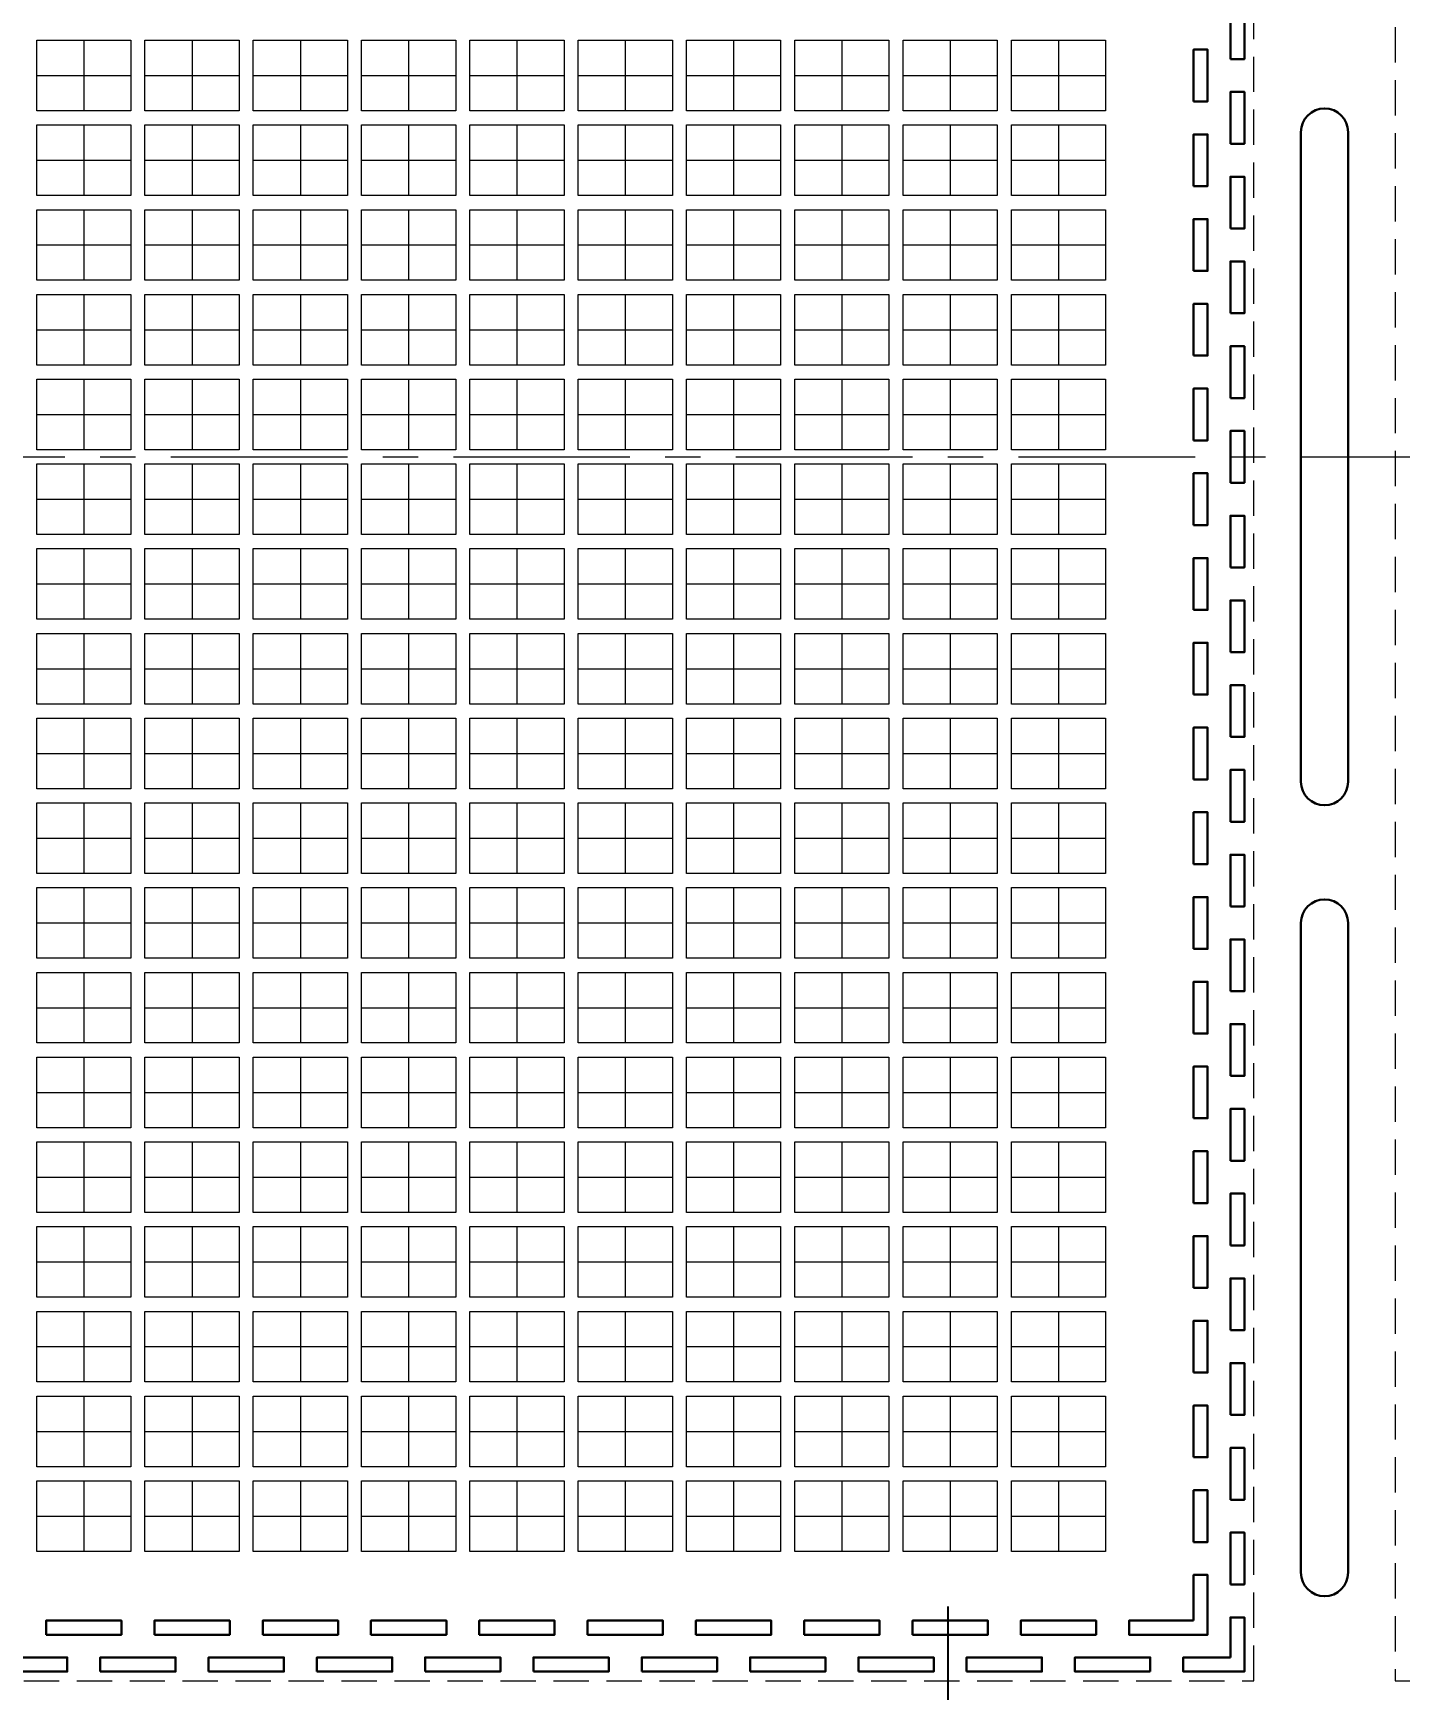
# Model space of a CAD drawing. Extents: x -14 to 234, y 117 to 227.
# Drawn here: x 81.29 to 110.32, y 157.37 to 192.56 of the extents above; entities that cross this region are included whole.
import ezdxf

# ---------------------------------------------------------------- set-up
doc = ezdxf.new("R2010")
doc.units = 0
doc.header["$LTSCALE"] = 3
doc.header["$MEASUREMENT"] = 0
for name, pattern in [('CENTER', [2, 1.25, -0.25, 0.25, -0.25]), ('HIDDEN', [0.375, 0.25, -0.125]), ('PHANTOM', [2.5, 1.25, -0.25, 0.25, -0.25, 0.25, -0.25])]:
    doc.linetypes.add(name, pattern=pattern)
for name, color, linetype, lineweight in [('CLIN', 1, 'CENTER', 15), ('DIM', 4, 'Continuous', 13), ('HIDN', 6, 'HIDDEN', 15), ('OBJ', 3, 'Continuous', 30), ('OBJ1', 7, 'Continuous', 30), ('PHANTOM', 5, 'PHANTOM', 15)]:
    doc.layers.add(name, color=color, linetype=linetype, lineweight=lineweight)
doc.dimstyles.new('3DEC X 1', dxfattribs={"dimtxt": 1.778, "dimasz": 2.54, "dimexe": 0.762, "dimexo": 0.762, "dimgap": 0.762, "dimtad": 0, "dimdec": 3, "dimzin": 0, "dimdsep": 46, "dimtxsty": 'Standard', "dimcen": 0.09, "dimadec": 0, "dimazin": 0, "dimtfac": 1, "dimtdec": 3, "dimtofl": 0, "dimtmove": 0, "dimatfit": 3, "dimfxl": 1, "dimtolj": 1, "dimtzin": 0, "dimarcsym": 0})

# ---------------------------------------------------------------- blocks, each defined once
blk = doc.blocks.new('*D25')
at = {"layer": 'Defpoints', "color": 0, "transparency": 16777216}
for p in [(3.219, -129.175), (3.219, -129.175), (3.219, -130.675), (3.219, -130.675), (5.729, -130.675), (5.729, -130.675)]:
    blk.add_point(p, dxfattribs=at)
at = {"layer": 'DIM', "color": 0, "lineweight": -2, "transparency": 16777216}
for p, q in [((5.729, -126.635), (5.729, -124.095)), ((5.729, -126.635), (5.729, -124.095)), ((3.981, -129.175), (6.491, -129.175)), ((3.981, -129.175), (6.491, -129.175)), ((3.981, -130.675), (6.491, -130.675)), ((3.981, -130.675), (6.491, -130.675)), ((5.729, -133.215), (5.729, -135.755)), ((5.729, -133.215), (5.729, -135.755))]:
    blk.add_line(p, q, dxfattribs=at)
at = {"layer": 'DIM', "color": 0, "transparency": 16777216}
for points in [[(5.306, -126.635), (6.152, -126.635), (5.729, -129.175)], [(5.306, -126.635), (6.152, -126.635), (5.729, -129.175)], [(5.306, -133.215), (6.152, -133.215), (5.729, -130.675)], [(5.306, -133.215), (6.152, -133.215), (5.729, -130.675)]]:
    blk.add_solid(points, dxfattribs=at)
at = {"layer": 'DIM', "color": 0, "transparency": 16777216, "insert": (5.729, -139.48), "char_height": 1.778, "attachment_point": 5, "rotation": 90}
blk.add_mtext('\\A1;1.500', dxfattribs=at)
blk.add_mtext('\\A1;1.500', dxfattribs=at)

msp = doc.modelspace()

# ---------------------------------------------------------------- linework, layer by layer
at = {"layer": 'CLIN'}
for p, q in [((82.36913, 192.40713), (82.36913, 190.90713)), ((84.66913, 192.40713), (84.66913, 190.90713)), ((86.96913, 192.40713), (86.96913, 190.90713)), ((89.26913, 192.40713), (89.26913, 190.90713)), ((91.56913, 192.40713), (91.56913, 190.90713)), ((93.86913, 192.40713), (93.86913, 190.90713)), ((96.16913, 192.40713), (96.16913, 190.90713)), ((98.46913, 192.40713), (98.46913, 190.90713)), ((100.76913, 192.40713), (100.76913, 190.90713)), ((100.76913, 192.40713), (100.76913, 190.90713)), ((103.06913, 192.40713), (103.06913, 190.90713)), ((82.36913, 190.60713), (82.36913, 189.10713)), ((84.66913, 190.60713), (84.66913, 189.10713)), ((86.96913, 190.60713), (86.96913, 189.10713)), ((89.26913, 190.60713), (89.26913, 189.10713)), ((91.56913, 190.60713), (91.56913, 189.10713)), ((93.86913, 190.60713), (93.86913, 189.10713)), ((96.16913, 190.60713), (96.16913, 189.10713)), ((98.46913, 190.60713), (98.46913, 189.10713)), ((100.76913, 190.60713), (100.76913, 189.10713)), ((100.76913, 190.60713), (100.76913, 189.10713)), ((103.06913, 190.60713), (103.06913, 189.10713)), ((82.36913, 188.80713), (82.36913, 187.30713)), ((84.66913, 188.80713), (84.66913, 187.30713)), ((86.96913, 188.80713), (86.96913, 187.30713)), ((89.26913, 188.80713), (89.26913, 187.30713)), ((91.56913, 188.80713), (91.56913, 187.30713)), ((93.86913, 188.80713), (93.86913, 187.30713)), ((96.16913, 188.80713), (96.16913, 187.30713)), ((98.46913, 188.80713), (98.46913, 187.30713)), ((100.76913, 188.80713), (100.76913, 187.30713)), ((100.76913, 188.80713), (100.76913, 187.30713)), ((103.06913, 188.80713), (103.06913, 187.30713)), ((82.36913, 187.00713), (82.36913, 185.50713)), ((84.66913, 187.00713), (84.66913, 185.50713)), ((86.96913, 187.00713), (86.96913, 185.50713)), ((89.26913, 187.00713), (89.26913, 185.50713)), ((91.56913, 187.00713), (91.56913, 185.50713)), ((93.86913, 187.00713), (93.86913, 185.50713)), ((96.16913, 187.00713), (96.16913, 185.50713)), ((98.46913, 187.00713), (98.46913, 185.50713)), ((100.76913, 187.00713), (100.76913, 185.50713)), ((100.76913, 187.00713), (100.76913, 185.50713)), ((103.06913, 187.00713), (103.06913, 185.50713)), ((82.36913, 185.20713), (82.36913, 183.70713)), ((84.66913, 185.20713), (84.66913, 183.70713)), ((86.96913, 185.20713), (86.96913, 183.70713)), ((89.26913, 185.20713), (89.26913, 183.70713)), ((91.56913, 185.20713), (91.56913, 183.70713)), ((93.86913, 185.20713), (93.86913, 183.70713)), ((96.16913, 185.20713), (96.16913, 183.70713)), ((98.46913, 185.20713), (98.46913, 183.70713)), ((100.76913, 185.20713), (100.76913, 183.70713)), ((100.76913, 185.20713), (100.76913, 183.70713)), ((103.06913, 185.20713), (103.06913, 183.70713)), ((54.21913, 183.55713), (110.21913, 183.55713)), ((82.36913, 183.40713), (82.36913, 181.90713)), ((84.66913, 183.40713), (84.66913, 181.90713)), ((86.96913, 183.40713), (86.96913, 181.90713)), ((89.26913, 183.40713), (89.26913, 181.90713)), ((91.56913, 183.40713), (91.56913, 181.90713)), ((93.86913, 183.40713), (93.86913, 181.90713)), ((96.16913, 183.40713), (96.16913, 181.90713)), ((98.46913, 183.40713), (98.46913, 181.90713)), ((100.76913, 183.40713), (100.76913, 181.90713)), ((100.76913, 183.40713), (100.76913, 181.90713)), ((103.06913, 183.40713), (103.06913, 181.90713)), ((109.21913, 183.55713), (165.21913, 183.55713)), ((82.36913, 181.60713), (82.36913, 180.10713)), ((84.66913, 181.60713), (84.66913, 180.10713)), ((86.96913, 181.60713), (86.96913, 180.10713)), ((89.26913, 181.60713), (89.26913, 180.10713)), ((91.56913, 181.60713), (91.56913, 180.10713)), ((93.86913, 181.60713), (93.86913, 180.10713)), ((96.16913, 181.60713), (96.16913, 180.10713)), ((98.46913, 181.60713), (98.46913, 180.10713)), ((100.76913, 181.60713), (100.76913, 180.10713)), ((100.76913, 181.60713), (100.76913, 180.10713)), ((103.06913, 181.60713), (103.06913, 180.10713)), ((82.36913, 179.80713), (82.36913, 178.30713)), ((84.66913, 179.80713), (84.66913, 178.30713)), ((86.96913, 179.80713), (86.96913, 178.30713)), ((89.26913, 179.80713), (89.26913, 178.30713)), ((91.56913, 179.80713), (91.56913, 178.30713)), ((93.86913, 179.80713), (93.86913, 178.30713)), ((96.16913, 179.80713), (96.16913, 178.30713)), ((98.46913, 179.80713), (98.46913, 178.30713)), ((100.76913, 179.80713), (100.76913, 178.30713)), ((100.76913, 179.80713), (100.76913, 178.30713)), ((103.06913, 179.80713), (103.06913, 178.30713)), ((82.36913, 178.00713), (82.36913, 176.50713)), ((84.66913, 178.00713), (84.66913, 176.50713)), ((86.96913, 178.00713), (86.96913, 176.50713)), ((89.26913, 178.00713), (89.26913, 176.50713)), ((91.56913, 178.00713), (91.56913, 176.50713)), ((93.86913, 178.00713), (93.86913, 176.50713)), ((96.16913, 178.00713), (96.16913, 176.50713)), ((98.46913, 178.00713), (98.46913, 176.50713)), ((100.76913, 178.00713), (100.76913, 176.50713)), ((100.76913, 178.00713), (100.76913, 176.50713)), ((103.06913, 178.00713), (103.06913, 176.50713)), ((82.36913, 176.20713), (82.36913, 174.70713)), ((84.66913, 176.20713), (84.66913, 174.70713)), ((86.96913, 176.20713), (86.96913, 174.70713)), ((89.26913, 176.20713), (89.26913, 174.70713)), ((91.56913, 176.20713), (91.56913, 174.70713)), ((93.86913, 176.20713), (93.86913, 174.70713)), ((96.16913, 176.20713), (96.16913, 174.70713)), ((98.46913, 176.20713), (98.46913, 174.70713)), ((100.76913, 176.20713), (100.76913, 174.70713)), ((100.76913, 176.20713), (100.76913, 174.70713)), ((103.06913, 176.20713), (103.06913, 174.70713)), ((82.36913, 174.40713), (82.36913, 172.90713)), ((84.66913, 174.40713), (84.66913, 172.90713)), ((86.96913, 174.40713), (86.96913, 172.90713)), ((89.26913, 174.40713), (89.26913, 172.90713)), ((91.56913, 174.40713), (91.56913, 172.90713)), ((93.86913, 174.40713), (93.86913, 172.90713)), ((96.16913, 174.40713), (96.16913, 172.90713)), ((98.46913, 174.40713), (98.46913, 172.90713)), ((100.76913, 174.40713), (100.76913, 172.90713)), ((100.76913, 174.40713), (100.76913, 172.90713)), ((103.06913, 174.40713), (103.06913, 172.90713)), ((82.36913, 172.60713), (82.36913, 171.10713)), ((84.66913, 172.60713), (84.66913, 171.10713)), ((86.96913, 172.60713), (86.96913, 171.10713)), ((89.26913, 172.60713), (89.26913, 171.10713)), ((91.56913, 172.60713), (91.56913, 171.10713)), ((93.86913, 172.60713), (93.86913, 171.10713)), ((96.16913, 172.60713), (96.16913, 171.10713)), ((98.46913, 172.60713), (98.46913, 171.10713)), ((100.76913, 172.60713), (100.76913, 171.10713)), ((100.76913, 172.60713), (100.76913, 171.10713)), ((103.06913, 172.60713), (103.06913, 171.10713)), ((82.36913, 170.80713), (82.36913, 169.30713)), ((84.66913, 170.80713), (84.66913, 169.30713)), ((86.96913, 170.80713), (86.96913, 169.30713)), ((89.26913, 170.80713), (89.26913, 169.30713)), ((91.56913, 170.80713), (91.56913, 169.30713)), ((93.86913, 170.80713), (93.86913, 169.30713)), ((96.16913, 170.80713), (96.16913, 169.30713)), ((98.46913, 170.80713), (98.46913, 169.30713)), ((100.76913, 170.80713), (100.76913, 169.30713)), ((100.76913, 170.80713), (100.76913, 169.30713)), ((103.06913, 170.80713), (103.06913, 169.30713)), ((82.36913, 169.00713), (82.36913, 167.50713)), ((84.66913, 169.00713), (84.66913, 167.50713)), ((86.96913, 169.00713), (86.96913, 167.50713)), ((89.26913, 169.00713), (89.26913, 167.50713)), ((91.56913, 169.00713), (91.56913, 167.50713)), ((93.86913, 169.00713), (93.86913, 167.50713)), ((96.16913, 169.00713), (96.16913, 167.50713)), ((98.46913, 169.00713), (98.46913, 167.50713)), ((100.76913, 169.00713), (100.76913, 167.50713)), ((100.76913, 169.00713), (100.76913, 167.50713)), ((103.06913, 169.00713), (103.06913, 167.50713)), ((82.36913, 167.20713), (82.36913, 165.70713)), ((84.66913, 167.20713), (84.66913, 165.70713)), ((86.96913, 167.20713), (86.96913, 165.70713)), ((89.26913, 167.20713), (89.26913, 165.70713)), ((91.56913, 167.20713), (91.56913, 165.70713)), ((93.86913, 167.20713), (93.86913, 165.70713)), ((96.16913, 167.20713), (96.16913, 165.70713)), ((98.46913, 167.20713), (98.46913, 165.70713)), ((100.76913, 167.20713), (100.76913, 165.70713)), ((100.76913, 167.20713), (100.76913, 165.70713)), ((103.06913, 167.20713), (103.06913, 165.70713)), ((82.36913, 165.40713), (82.36913, 163.90713)), ((84.66913, 165.40713), (84.66913, 163.90713)), ((86.96913, 165.40713), (86.96913, 163.90713)), ((89.26913, 165.40713), (89.26913, 163.90713)), ((91.56913, 165.40713), (91.56913, 163.90713)), ((93.86913, 165.40713), (93.86913, 163.90713)), ((96.16913, 165.40713), (96.16913, 163.90713)), ((98.46913, 165.40713), (98.46913, 163.90713)), ((100.76913, 165.40713), (100.76913, 163.90713)), ((100.76913, 165.40713), (100.76913, 163.90713)), ((103.06913, 165.40713), (103.06913, 163.90713)), ((82.36913, 163.60713), (82.36913, 162.10713)), ((84.66913, 163.60713), (84.66913, 162.10713)), ((86.96913, 163.60713), (86.96913, 162.10713)), ((89.26913, 163.60713), (89.26913, 162.10713)), ((91.56913, 163.60713), (91.56913, 162.10713)), ((93.86913, 163.60713), (93.86913, 162.10713)), ((96.16913, 163.60713), (96.16913, 162.10713)), ((98.46913, 163.60713), (98.46913, 162.10713)), ((100.76913, 163.60713), (100.76913, 162.10713)), ((100.76913, 163.60713), (100.76913, 162.10713)), ((103.06913, 163.60713), (103.06913, 162.10713)), ((82.36913, 161.80713), (82.36913, 160.30713)), ((84.66913, 161.80713), (84.66913, 160.30713)), ((86.96913, 161.80713), (86.96913, 160.30713)), ((89.26913, 161.80713), (89.26913, 160.30713)), ((91.56913, 161.80713), (91.56913, 160.30713)), ((93.86913, 161.80713), (93.86913, 160.30713)), ((96.16913, 161.80713), (96.16913, 160.30713)), ((98.46913, 161.80713), (98.46913, 160.30713)), ((100.76913, 161.80713), (100.76913, 160.30713)), ((100.76913, 161.80713), (100.76913, 160.30713)), ((103.06913, 161.80713), (103.06913, 160.30713))]:
    msp.add_line(p, q, dxfattribs=at)
for points in [[(81.36913, 191.65713), (83.36913, 191.65713)], [(83.66913, 191.65713), (85.66913, 191.65713)], [(85.96913, 191.65713), (87.96913, 191.65713)], [(88.26913, 191.65713), (90.26913, 191.65713)], [(90.56913, 191.65713), (92.56913, 191.65713)], [(92.86913, 191.65713), (94.86913, 191.65713)], [(95.16913, 191.65713), (97.16913, 191.65713)], [(97.46913, 191.65713), (99.46913, 191.65713)], [(99.76913, 191.65713), (101.76913, 191.65713)], [(99.76913, 191.65713), (101.76913, 191.65713)], [(102.06913, 191.65713), (104.06913, 191.65713)], [(81.36913, 189.85713), (83.36913, 189.85713)], [(83.66913, 189.85713), (85.66913, 189.85713)], [(85.96913, 189.85713), (87.96913, 189.85713)], [(88.26913, 189.85713), (90.26913, 189.85713)], [(90.56913, 189.85713), (92.56913, 189.85713)], [(92.86913, 189.85713), (94.86913, 189.85713)], [(95.16913, 189.85713), (97.16913, 189.85713)], [(97.46913, 189.85713), (99.46913, 189.85713)], [(99.76913, 189.85713), (101.76913, 189.85713)], [(99.76913, 189.85713), (101.76913, 189.85713)], [(102.06913, 189.85713), (104.06913, 189.85713)], [(81.36913, 188.05713), (83.36913, 188.05713)], [(83.66913, 188.05713), (85.66913, 188.05713)], [(85.96913, 188.05713), (87.96913, 188.05713)], [(88.26913, 188.05713), (90.26913, 188.05713)], [(90.56913, 188.05713), (92.56913, 188.05713)], [(92.86913, 188.05713), (94.86913, 188.05713)], [(95.16913, 188.05713), (97.16913, 188.05713)], [(97.46913, 188.05713), (99.46913, 188.05713)], [(99.76913, 188.05713), (101.76913, 188.05713)], [(99.76913, 188.05713), (101.76913, 188.05713)], [(102.06913, 188.05713), (104.06913, 188.05713)], [(81.36913, 186.25713), (83.36913, 186.25713)], [(83.66913, 186.25713), (85.66913, 186.25713)], [(85.96913, 186.25713), (87.96913, 186.25713)], [(88.26913, 186.25713), (90.26913, 186.25713)], [(90.56913, 186.25713), (92.56913, 186.25713)], [(92.86913, 186.25713), (94.86913, 186.25713)], [(95.16913, 186.25713), (97.16913, 186.25713)], [(97.46913, 186.25713), (99.46913, 186.25713)], [(99.76913, 186.25713), (101.76913, 186.25713)], [(99.76913, 186.25713), (101.76913, 186.25713)], [(102.06913, 186.25713), (104.06913, 186.25713)], [(81.36913, 184.45713), (83.36913, 184.45713)], [(83.66913, 184.45713), (85.66913, 184.45713)], [(85.96913, 184.45713), (87.96913, 184.45713)], [(88.26913, 184.45713), (90.26913, 184.45713)], [(90.56913, 184.45713), (92.56913, 184.45713)], [(92.86913, 184.45713), (94.86913, 184.45713)], [(95.16913, 184.45713), (97.16913, 184.45713)], [(97.46913, 184.45713), (99.46913, 184.45713)], [(99.76913, 184.45713), (101.76913, 184.45713)], [(99.76913, 184.45713), (101.76913, 184.45713)], [(102.06913, 184.45713), (104.06913, 184.45713)], [(81.36913, 182.65713), (83.36913, 182.65713)], [(83.66913, 182.65713), (85.66913, 182.65713)], [(85.96913, 182.65713), (87.96913, 182.65713)], [(88.26913, 182.65713), (90.26913, 182.65713)], [(90.56913, 182.65713), (92.56913, 182.65713)], [(92.86913, 182.65713), (94.86913, 182.65713)], [(95.16913, 182.65713), (97.16913, 182.65713)], [(97.46913, 182.65713), (99.46913, 182.65713)], [(99.76913, 182.65713), (101.76913, 182.65713)], [(99.76913, 182.65713), (101.76913, 182.65713)], [(102.06913, 182.65713), (104.06913, 182.65713)], [(81.36913, 180.85713), (83.36913, 180.85713)], [(83.66913, 180.85713), (85.66913, 180.85713)], [(85.96913, 180.85713), (87.96913, 180.85713)], [(88.26913, 180.85713), (90.26913, 180.85713)], [(90.56913, 180.85713), (92.56913, 180.85713)], [(92.86913, 180.85713), (94.86913, 180.85713)], [(95.16913, 180.85713), (97.16913, 180.85713)], [(97.46913, 180.85713), (99.46913, 180.85713)], [(99.76913, 180.85713), (101.76913, 180.85713)], [(99.76913, 180.85713), (101.76913, 180.85713)], [(102.06913, 180.85713), (104.06913, 180.85713)], [(81.36913, 179.05713), (83.36913, 179.05713)], [(83.66913, 179.05713), (85.66913, 179.05713)], [(85.96913, 179.05713), (87.96913, 179.05713)], [(88.26913, 179.05713), (90.26913, 179.05713)], [(90.56913, 179.05713), (92.56913, 179.05713)], [(92.86913, 179.05713), (94.86913, 179.05713)], [(95.16913, 179.05713), (97.16913, 179.05713)], [(97.46913, 179.05713), (99.46913, 179.05713)], [(99.76913, 179.05713), (101.76913, 179.05713)], [(99.76913, 179.05713), (101.76913, 179.05713)], [(102.06913, 179.05713), (104.06913, 179.05713)], [(81.36913, 177.25713), (83.36913, 177.25713)], [(83.66913, 177.25713), (85.66913, 177.25713)], [(85.96913, 177.25713), (87.96913, 177.25713)], [(88.26913, 177.25713), (90.26913, 177.25713)], [(90.56913, 177.25713), (92.56913, 177.25713)], [(92.86913, 177.25713), (94.86913, 177.25713)], [(95.16913, 177.25713), (97.16913, 177.25713)], [(97.46913, 177.25713), (99.46913, 177.25713)], [(99.76913, 177.25713), (101.76913, 177.25713)], [(99.76913, 177.25713), (101.76913, 177.25713)], [(102.06913, 177.25713), (104.06913, 177.25713)], [(81.36913, 175.45713), (83.36913, 175.45713)], [(83.66913, 175.45713), (85.66913, 175.45713)], [(85.96913, 175.45713), (87.96913, 175.45713)], [(88.26913, 175.45713), (90.26913, 175.45713)], [(90.56913, 175.45713), (92.56913, 175.45713)], [(92.86913, 175.45713), (94.86913, 175.45713)], [(95.16913, 175.45713), (97.16913, 175.45713)], [(97.46913, 175.45713), (99.46913, 175.45713)], [(99.76913, 175.45713), (101.76913, 175.45713)], [(99.76913, 175.45713), (101.76913, 175.45713)], [(102.06913, 175.45713), (104.06913, 175.45713)], [(81.36913, 173.65713), (83.36913, 173.65713)], [(83.66913, 173.65713), (85.66913, 173.65713)], [(85.96913, 173.65713), (87.96913, 173.65713)], [(88.26913, 173.65713), (90.26913, 173.65713)], [(90.56913, 173.65713), (92.56913, 173.65713)], [(92.86913, 173.65713), (94.86913, 173.65713)], [(95.16913, 173.65713), (97.16913, 173.65713)], [(97.46913, 173.65713), (99.46913, 173.65713)], [(99.76913, 173.65713), (101.76913, 173.65713)], [(99.76913, 173.65713), (101.76913, 173.65713)], [(102.06913, 173.65713), (104.06913, 173.65713)], [(81.36913, 171.85713), (83.36913, 171.85713)], [(83.66913, 171.85713), (85.66913, 171.85713)], [(85.96913, 171.85713), (87.96913, 171.85713)], [(88.26913, 171.85713), (90.26913, 171.85713)], [(90.56913, 171.85713), (92.56913, 171.85713)], [(92.86913, 171.85713), (94.86913, 171.85713)], [(95.16913, 171.85713), (97.16913, 171.85713)], [(97.46913, 171.85713), (99.46913, 171.85713)], [(99.76913, 171.85713), (101.76913, 171.85713)], [(99.76913, 171.85713), (101.76913, 171.85713)], [(102.06913, 171.85713), (104.06913, 171.85713)], [(81.36913, 170.05713), (83.36913, 170.05713)], [(83.66913, 170.05713), (85.66913, 170.05713)], [(85.96913, 170.05713), (87.96913, 170.05713)], [(88.26913, 170.05713), (90.26913, 170.05713)], [(90.56913, 170.05713), (92.56913, 170.05713)], [(92.86913, 170.05713), (94.86913, 170.05713)], [(95.16913, 170.05713), (97.16913, 170.05713)], [(97.46913, 170.05713), (99.46913, 170.05713)], [(99.76913, 170.05713), (101.76913, 170.05713)], [(99.76913, 170.05713), (101.76913, 170.05713)], [(102.06913, 170.05713), (104.06913, 170.05713)], [(81.36913, 168.25713), (83.36913, 168.25713)], [(83.66913, 168.25713), (85.66913, 168.25713)], [(85.96913, 168.25713), (87.96913, 168.25713)], [(88.26913, 168.25713), (90.26913, 168.25713)], [(90.56913, 168.25713), (92.56913, 168.25713)], [(92.86913, 168.25713), (94.86913, 168.25713)], [(95.16913, 168.25713), (97.16913, 168.25713)], [(97.46913, 168.25713), (99.46913, 168.25713)], [(99.76913, 168.25713), (101.76913, 168.25713)], [(99.76913, 168.25713), (101.76913, 168.25713)], [(102.06913, 168.25713), (104.06913, 168.25713)], [(81.36913, 166.45713), (83.36913, 166.45713)], [(83.66913, 166.45713), (85.66913, 166.45713)], [(85.96913, 166.45713), (87.96913, 166.45713)], [(88.26913, 166.45713), (90.26913, 166.45713)], [(90.56913, 166.45713), (92.56913, 166.45713)], [(92.86913, 166.45713), (94.86913, 166.45713)], [(95.16913, 166.45713), (97.16913, 166.45713)], [(97.46913, 166.45713), (99.46913, 166.45713)], [(99.76913, 166.45713), (101.76913, 166.45713)], [(99.76913, 166.45713), (101.76913, 166.45713)], [(102.06913, 166.45713), (104.06913, 166.45713)], [(81.36913, 164.65713), (83.36913, 164.65713)], [(83.66913, 164.65713), (85.66913, 164.65713)], [(85.96913, 164.65713), (87.96913, 164.65713)], [(88.26913, 164.65713), (90.26913, 164.65713)], [(90.56913, 164.65713), (92.56913, 164.65713)], [(92.86913, 164.65713), (94.86913, 164.65713)], [(95.16913, 164.65713), (97.16913, 164.65713)], [(97.46913, 164.65713), (99.46913, 164.65713)], [(99.76913, 164.65713), (101.76913, 164.65713)], [(99.76913, 164.65713), (101.76913, 164.65713)], [(102.06913, 164.65713), (104.06913, 164.65713)], [(81.36913, 162.85713), (83.36913, 162.85713)], [(83.66913, 162.85713), (85.66913, 162.85713)], [(85.96913, 162.85713), (87.96913, 162.85713)], [(88.26913, 162.85713), (90.26913, 162.85713)], [(90.56913, 162.85713), (92.56913, 162.85713)], [(92.86913, 162.85713), (94.86913, 162.85713)], [(95.16913, 162.85713), (97.16913, 162.85713)], [(97.46913, 162.85713), (99.46913, 162.85713)], [(99.76913, 162.85713), (101.76913, 162.85713)], [(99.76913, 162.85713), (101.76913, 162.85713)], [(102.06913, 162.85713), (104.06913, 162.85713)], [(81.36913, 161.05713), (83.36913, 161.05713)], [(83.66913, 161.05713), (85.66913, 161.05713)], [(85.96913, 161.05713), (87.96913, 161.05713)], [(88.26913, 161.05713), (90.26913, 161.05713)], [(90.56913, 161.05713), (92.56913, 161.05713)], [(92.86913, 161.05713), (94.86913, 161.05713)], [(95.16913, 161.05713), (97.16913, 161.05713)], [(97.46913, 161.05713), (99.46913, 161.05713)], [(99.76913, 161.05713), (101.76913, 161.05713)], [(99.76913, 161.05713), (101.76913, 161.05713)], [(102.06913, 161.05713), (104.06913, 161.05713)]]:
    msp.add_lwpolyline(points, dxfattribs=at)
at = {"layer": 'HIDN'}
for points in [[(107.21913, 157.55713), (107.21913, 209.55713), (55.21913, 209.55713), (55.21913, 157.55713)], [(162.21913, 157.55713), (162.21913, 209.55713), (110.21913, 209.55713), (110.21913, 157.55713)]]:
    msp.add_lwpolyline(points, close=True, dxfattribs=at)
at = {"layer": 'OBJ'}
for points in [[(108.21913, 176.65713, 1), (109.21913, 176.65713), (109.21913, 190.45713, 1), (108.21913, 190.45713)], [(108.21913, 159.85713, 1), (109.21913, 159.85713), (109.21913, 173.65713, 1), (108.21913, 173.65713)]]:
    msp.add_lwpolyline(points, format="xyb", close=True, dxfattribs=at)
at = {"layer": 'OBJ1'}
for points in [[(106.71913, 192.00713), (106.71913, 193.10713), (107.01913, 193.10713), (107.01913, 192.00713)], [(105.93713, 191.10713), (105.93713, 192.20713), (106.23713, 192.20713), (106.23713, 191.10713)], [(106.71913, 190.20713), (106.71913, 191.30713), (107.01913, 191.30713), (107.01913, 190.20713)], [(105.93713, 189.30713), (105.93713, 190.40713), (106.23713, 190.40713), (106.23713, 189.30713)], [(106.71913, 188.40713), (106.71913, 189.50713), (107.01913, 189.50713), (107.01913, 188.40713)], [(105.93713, 187.50713), (105.93713, 188.60713), (106.23713, 188.60713), (106.23713, 187.50713)], [(106.71913, 186.60713), (106.71913, 187.70713), (107.01913, 187.70713), (107.01913, 186.60713)], [(105.93713, 185.70713), (105.93713, 186.80713), (106.23713, 186.80713), (106.23713, 185.70713)], [(106.71913, 184.80713), (106.71913, 185.90713), (107.01913, 185.90713), (107.01913, 184.80713)], [(105.93713, 183.90713), (105.93713, 185.00713), (106.23713, 185.00713), (106.23713, 183.90713)], [(106.71913, 183.00713), (106.71913, 184.10713), (107.01913, 184.10713), (107.01913, 183.00713)], [(105.93713, 182.10713), (105.93713, 183.20713), (106.23713, 183.20713), (106.23713, 182.10713)], [(106.71913, 181.20713), (106.71913, 182.30713), (107.01913, 182.30713), (107.01913, 181.20713)], [(105.93713, 180.30713), (105.93713, 181.40713), (106.23713, 181.40713), (106.23713, 180.30713)], [(106.71913, 179.40713), (106.71913, 180.50713), (107.01913, 180.50713), (107.01913, 179.40713)], [(105.93713, 178.50713), (105.93713, 179.60713), (106.23713, 179.60713), (106.23713, 178.50713)], [(106.71913, 177.60713), (106.71913, 178.70713), (107.01913, 178.70713), (107.01913, 177.60713)], [(105.93713, 176.70713), (105.93713, 177.80713), (106.23713, 177.80713), (106.23713, 176.70713)], [(106.71913, 175.80713), (106.71913, 176.90713), (107.01913, 176.90713), (107.01913, 175.80713)], [(105.93713, 174.90713), (105.93713, 176.00713), (106.23713, 176.00713), (106.23713, 174.90713)], [(106.71913, 174.00713), (106.71913, 175.10713), (107.01913, 175.10713), (107.01913, 174.00713)], [(105.93713, 173.10713), (105.93713, 174.20713), (106.23713, 174.20713), (106.23713, 173.10713)], [(106.71913, 172.20713), (106.71913, 173.30713), (107.01913, 173.30713), (107.01913, 172.20713)], [(105.93713, 171.30713), (105.93713, 172.40713), (106.23713, 172.40713), (106.23713, 171.30713)], [(106.71913, 170.40713), (106.71913, 171.50713), (107.01913, 171.50713), (107.01913, 170.40713)], [(105.93713, 169.50713), (105.93713, 170.60713), (106.23713, 170.60713), (106.23713, 169.50713)], [(106.71913, 168.60713), (106.71913, 169.70713), (107.01913, 169.70713), (107.01913, 168.60713)], [(105.93713, 167.70713), (105.93713, 168.80713), (106.23713, 168.80713), (106.23713, 167.70713)], [(106.71913, 166.80713), (106.71913, 167.90713), (107.01913, 167.90713), (107.01913, 166.80713)], [(105.93713, 165.90713), (105.93713, 167.00713), (106.23713, 167.00713), (106.23713, 165.90713)], [(106.71913, 165.00713), (106.71913, 166.10713), (107.01913, 166.10713), (107.01913, 165.00713)], [(105.93713, 164.10713), (105.93713, 165.20713), (106.23713, 165.20713), (106.23713, 164.10713)], [(106.71913, 163.20713), (106.71913, 164.30713), (107.01913, 164.30713), (107.01913, 163.20713)], [(105.93713, 162.30713), (105.93713, 163.40713), (106.23713, 163.40713), (106.23713, 162.30713)], [(106.71913, 161.40713), (106.71913, 162.50713), (107.01913, 162.50713), (107.01913, 161.40713)], [(105.93713, 160.50713), (105.93713, 161.60713), (106.23713, 161.60713), (106.23713, 160.50713)], [(106.71913, 159.60713), (106.71913, 160.70713), (107.01913, 160.70713), (107.01913, 159.60713)], [(105.93713, 158.83913), (104.56913, 158.83913), (104.56913, 158.53913), (106.23713, 158.53913), (106.23713, 159.80713), (105.93713, 159.80713)], [(81.56913, 158.53913), (83.16913, 158.53913), (83.16913, 158.83913), (81.56913, 158.83913)], [(83.86913, 158.53913), (85.46913, 158.53913), (85.46913, 158.83913), (83.86913, 158.83913)], [(86.16913, 158.53913), (87.76913, 158.53913), (87.76913, 158.83913), (86.16913, 158.83913)], [(88.46913, 158.53913), (90.06913, 158.53913), (90.06913, 158.83913), (88.46913, 158.83913)], [(90.76913, 158.53913), (92.36913, 158.53913), (92.36913, 158.83913), (90.76913, 158.83913)], [(93.06913, 158.53913), (94.66913, 158.53913), (94.66913, 158.83913), (93.06913, 158.83913)], [(95.36913, 158.53913), (96.96913, 158.53913), (96.96913, 158.83913), (95.36913, 158.83913)], [(97.66913, 158.53913), (99.26913, 158.53913), (99.26913, 158.83913), (97.66913, 158.83913)], [(99.96913, 158.53913), (101.56913, 158.53913), (101.56913, 158.83913), (99.96913, 158.83913)], [(102.26913, 158.53913), (103.86913, 158.53913), (103.86913, 158.83913), (102.26913, 158.83913)], [(106.71913, 158.05713), (105.71913, 158.05713), (105.71913, 157.75713), (107.01913, 157.75713), (107.01913, 158.90713), (106.71913, 158.90713)], [(80.41913, 157.75713), (82.01913, 157.75713), (82.01913, 158.05713), (80.41913, 158.05713)], [(82.71913, 157.75713), (84.31913, 157.75713), (84.31913, 158.05713), (82.71913, 158.05713)], [(85.01913, 157.75713), (86.61913, 157.75713), (86.61913, 158.05713), (85.01913, 158.05713)], [(87.31913, 157.75713), (88.91913, 157.75713), (88.91913, 158.05713), (87.31913, 158.05713)], [(89.61913, 157.75713), (91.21913, 157.75713), (91.21913, 158.05713), (89.61913, 158.05713)], [(91.91913, 157.75713), (93.51913, 157.75713), (93.51913, 158.05713), (91.91913, 158.05713)], [(94.21913, 157.75713), (95.81913, 157.75713), (95.81913, 158.05713), (94.21913, 158.05713)], [(96.51913, 157.75713), (98.11913, 157.75713), (98.11913, 158.05713), (96.51913, 158.05713)], [(98.81913, 157.75713), (100.41913, 157.75713), (100.41913, 158.05713), (98.81913, 158.05713)], [(101.11913, 157.75713), (102.71913, 157.75713), (102.71913, 158.05713), (101.11913, 158.05713)], [(105.01913, 157.75713), (103.41913, 157.75713), (103.41913, 158.05713), (105.01913, 158.05713)]]:
    msp.add_lwpolyline(points, close=True, dxfattribs=at)
at = {"layer": 'PHANTOM'}
for points in [[(83.36913, 190.90713), (81.36913, 190.90713), (81.36913, 192.40713), (83.36913, 192.40713)], [(85.66913, 190.90713), (83.66913, 190.90713), (83.66913, 192.40713), (85.66913, 192.40713)], [(87.96913, 190.90713), (85.96913, 190.90713), (85.96913, 192.40713), (87.96913, 192.40713)], [(90.26913, 190.90713), (88.26913, 190.90713), (88.26913, 192.40713), (90.26913, 192.40713)], [(92.56913, 190.90713), (90.56913, 190.90713), (90.56913, 192.40713), (92.56913, 192.40713)], [(94.86913, 190.90713), (92.86913, 190.90713), (92.86913, 192.40713), (94.86913, 192.40713)], [(97.16913, 190.90713), (95.16913, 190.90713), (95.16913, 192.40713), (97.16913, 192.40713)], [(99.46913, 190.90713), (97.46913, 190.90713), (97.46913, 192.40713), (99.46913, 192.40713)], [(101.76913, 190.90713), (99.76913, 190.90713), (99.76913, 192.40713), (101.76913, 192.40713)], [(101.76913, 190.90713), (99.76913, 190.90713), (99.76913, 192.40713), (101.76913, 192.40713)], [(104.06913, 190.90713), (102.06913, 190.90713), (102.06913, 192.40713), (104.06913, 192.40713)], [(83.36913, 189.10713), (81.36913, 189.10713), (81.36913, 190.60713), (83.36913, 190.60713)], [(85.66913, 189.10713), (83.66913, 189.10713), (83.66913, 190.60713), (85.66913, 190.60713)], [(87.96913, 189.10713), (85.96913, 189.10713), (85.96913, 190.60713), (87.96913, 190.60713)], [(90.26913, 189.10713), (88.26913, 189.10713), (88.26913, 190.60713), (90.26913, 190.60713)], [(92.56913, 189.10713), (90.56913, 189.10713), (90.56913, 190.60713), (92.56913, 190.60713)], [(94.86913, 189.10713), (92.86913, 189.10713), (92.86913, 190.60713), (94.86913, 190.60713)], [(97.16913, 189.10713), (95.16913, 189.10713), (95.16913, 190.60713), (97.16913, 190.60713)], [(99.46913, 189.10713), (97.46913, 189.10713), (97.46913, 190.60713), (99.46913, 190.60713)], [(101.76913, 189.10713), (99.76913, 189.10713), (99.76913, 190.60713), (101.76913, 190.60713)], [(101.76913, 189.10713), (99.76913, 189.10713), (99.76913, 190.60713), (101.76913, 190.60713)], [(104.06913, 189.10713), (102.06913, 189.10713), (102.06913, 190.60713), (104.06913, 190.60713)], [(83.36913, 187.30713), (81.36913, 187.30713), (81.36913, 188.80713), (83.36913, 188.80713)], [(85.66913, 187.30713), (83.66913, 187.30713), (83.66913, 188.80713), (85.66913, 188.80713)], [(87.96913, 187.30713), (85.96913, 187.30713), (85.96913, 188.80713), (87.96913, 188.80713)], [(90.26913, 187.30713), (88.26913, 187.30713), (88.26913, 188.80713), (90.26913, 188.80713)], [(92.56913, 187.30713), (90.56913, 187.30713), (90.56913, 188.80713), (92.56913, 188.80713)], [(94.86913, 187.30713), (92.86913, 187.30713), (92.86913, 188.80713), (94.86913, 188.80713)], [(97.16913, 187.30713), (95.16913, 187.30713), (95.16913, 188.80713), (97.16913, 188.80713)], [(99.46913, 187.30713), (97.46913, 187.30713), (97.46913, 188.80713), (99.46913, 188.80713)], [(101.76913, 187.30713), (99.76913, 187.30713), (99.76913, 188.80713), (101.76913, 188.80713)], [(101.76913, 187.30713), (99.76913, 187.30713), (99.76913, 188.80713), (101.76913, 188.80713)], [(104.06913, 187.30713), (102.06913, 187.30713), (102.06913, 188.80713), (104.06913, 188.80713)], [(83.36913, 185.50713), (81.36913, 185.50713), (81.36913, 187.00713), (83.36913, 187.00713)], [(85.66913, 185.50713), (83.66913, 185.50713), (83.66913, 187.00713), (85.66913, 187.00713)], [(87.96913, 185.50713), (85.96913, 185.50713), (85.96913, 187.00713), (87.96913, 187.00713)], [(90.26913, 185.50713), (88.26913, 185.50713), (88.26913, 187.00713), (90.26913, 187.00713)], [(92.56913, 185.50713), (90.56913, 185.50713), (90.56913, 187.00713), (92.56913, 187.00713)], [(94.86913, 185.50713), (92.86913, 185.50713), (92.86913, 187.00713), (94.86913, 187.00713)], [(97.16913, 185.50713), (95.16913, 185.50713), (95.16913, 187.00713), (97.16913, 187.00713)], [(99.46913, 185.50713), (97.46913, 185.50713), (97.46913, 187.00713), (99.46913, 187.00713)], [(101.76913, 185.50713), (99.76913, 185.50713), (99.76913, 187.00713), (101.76913, 187.00713)], [(101.76913, 185.50713), (99.76913, 185.50713), (99.76913, 187.00713), (101.76913, 187.00713)], [(104.06913, 185.50713), (102.06913, 185.50713), (102.06913, 187.00713), (104.06913, 187.00713)], [(83.36913, 183.70713), (81.36913, 183.70713), (81.36913, 185.20713), (83.36913, 185.20713)], [(85.66913, 183.70713), (83.66913, 183.70713), (83.66913, 185.20713), (85.66913, 185.20713)], [(87.96913, 183.70713), (85.96913, 183.70713), (85.96913, 185.20713), (87.96913, 185.20713)], [(90.26913, 183.70713), (88.26913, 183.70713), (88.26913, 185.20713), (90.26913, 185.20713)], [(92.56913, 183.70713), (90.56913, 183.70713), (90.56913, 185.20713), (92.56913, 185.20713)], [(94.86913, 183.70713), (92.86913, 183.70713), (92.86913, 185.20713), (94.86913, 185.20713)], [(97.16913, 183.70713), (95.16913, 183.70713), (95.16913, 185.20713), (97.16913, 185.20713)], [(99.46913, 183.70713), (97.46913, 183.70713), (97.46913, 185.20713), (99.46913, 185.20713)], [(101.76913, 183.70713), (99.76913, 183.70713), (99.76913, 185.20713), (101.76913, 185.20713)], [(101.76913, 183.70713), (99.76913, 183.70713), (99.76913, 185.20713), (101.76913, 185.20713)], [(104.06913, 183.70713), (102.06913, 183.70713), (102.06913, 185.20713), (104.06913, 185.20713)], [(83.36913, 181.90713), (81.36913, 181.90713), (81.36913, 183.40713), (83.36913, 183.40713)], [(85.66913, 181.90713), (83.66913, 181.90713), (83.66913, 183.40713), (85.66913, 183.40713)], [(87.96913, 181.90713), (85.96913, 181.90713), (85.96913, 183.40713), (87.96913, 183.40713)], [(90.26913, 181.90713), (88.26913, 181.90713), (88.26913, 183.40713), (90.26913, 183.40713)], [(92.56913, 181.90713), (90.56913, 181.90713), (90.56913, 183.40713), (92.56913, 183.40713)], [(94.86913, 181.90713), (92.86913, 181.90713), (92.86913, 183.40713), (94.86913, 183.40713)], [(97.16913, 181.90713), (95.16913, 181.90713), (95.16913, 183.40713), (97.16913, 183.40713)], [(99.46913, 181.90713), (97.46913, 181.90713), (97.46913, 183.40713), (99.46913, 183.40713)], [(101.76913, 181.90713), (99.76913, 181.90713), (99.76913, 183.40713), (101.76913, 183.40713)], [(101.76913, 181.90713), (99.76913, 181.90713), (99.76913, 183.40713), (101.76913, 183.40713)], [(104.06913, 181.90713), (102.06913, 181.90713), (102.06913, 183.40713), (104.06913, 183.40713)], [(83.36913, 180.10713), (81.36913, 180.10713), (81.36913, 181.60713), (83.36913, 181.60713)], [(85.66913, 180.10713), (83.66913, 180.10713), (83.66913, 181.60713), (85.66913, 181.60713)], [(87.96913, 180.10713), (85.96913, 180.10713), (85.96913, 181.60713), (87.96913, 181.60713)], [(90.26913, 180.10713), (88.26913, 180.10713), (88.26913, 181.60713), (90.26913, 181.60713)], [(92.56913, 180.10713), (90.56913, 180.10713), (90.56913, 181.60713), (92.56913, 181.60713)], [(94.86913, 180.10713), (92.86913, 180.10713), (92.86913, 181.60713), (94.86913, 181.60713)], [(97.16913, 180.10713), (95.16913, 180.10713), (95.16913, 181.60713), (97.16913, 181.60713)], [(99.46913, 180.10713), (97.46913, 180.10713), (97.46913, 181.60713), (99.46913, 181.60713)], [(101.76913, 180.10713), (99.76913, 180.10713), (99.76913, 181.60713), (101.76913, 181.60713)], [(101.76913, 180.10713), (99.76913, 180.10713), (99.76913, 181.60713), (101.76913, 181.60713)], [(104.06913, 180.10713), (102.06913, 180.10713), (102.06913, 181.60713), (104.06913, 181.60713)], [(83.36913, 178.30713), (81.36913, 178.30713), (81.36913, 179.80713), (83.36913, 179.80713)], [(85.66913, 178.30713), (83.66913, 178.30713), (83.66913, 179.80713), (85.66913, 179.80713)], [(87.96913, 178.30713), (85.96913, 178.30713), (85.96913, 179.80713), (87.96913, 179.80713)], [(90.26913, 178.30713), (88.26913, 178.30713), (88.26913, 179.80713), (90.26913, 179.80713)], [(92.56913, 178.30713), (90.56913, 178.30713), (90.56913, 179.80713), (92.56913, 179.80713)], [(94.86913, 178.30713), (92.86913, 178.30713), (92.86913, 179.80713), (94.86913, 179.80713)], [(97.16913, 178.30713), (95.16913, 178.30713), (95.16913, 179.80713), (97.16913, 179.80713)], [(99.46913, 178.30713), (97.46913, 178.30713), (97.46913, 179.80713), (99.46913, 179.80713)], [(101.76913, 178.30713), (99.76913, 178.30713), (99.76913, 179.80713), (101.76913, 179.80713)], [(101.76913, 178.30713), (99.76913, 178.30713), (99.76913, 179.80713), (101.76913, 179.80713)], [(104.06913, 178.30713), (102.06913, 178.30713), (102.06913, 179.80713), (104.06913, 179.80713)], [(83.36913, 176.50713), (81.36913, 176.50713), (81.36913, 178.00713), (83.36913, 178.00713)], [(85.66913, 176.50713), (83.66913, 176.50713), (83.66913, 178.00713), (85.66913, 178.00713)], [(87.96913, 176.50713), (85.96913, 176.50713), (85.96913, 178.00713), (87.96913, 178.00713)], [(90.26913, 176.50713), (88.26913, 176.50713), (88.26913, 178.00713), (90.26913, 178.00713)], [(92.56913, 176.50713), (90.56913, 176.50713), (90.56913, 178.00713), (92.56913, 178.00713)], [(94.86913, 176.50713), (92.86913, 176.50713), (92.86913, 178.00713), (94.86913, 178.00713)], [(97.16913, 176.50713), (95.16913, 176.50713), (95.16913, 178.00713), (97.16913, 178.00713)], [(99.46913, 176.50713), (97.46913, 176.50713), (97.46913, 178.00713), (99.46913, 178.00713)], [(101.76913, 176.50713), (99.76913, 176.50713), (99.76913, 178.00713), (101.76913, 178.00713)], [(101.76913, 176.50713), (99.76913, 176.50713), (99.76913, 178.00713), (101.76913, 178.00713)], [(104.06913, 176.50713), (102.06913, 176.50713), (102.06913, 178.00713), (104.06913, 178.00713)], [(83.36913, 174.70713), (81.36913, 174.70713), (81.36913, 176.20713), (83.36913, 176.20713)], [(85.66913, 174.70713), (83.66913, 174.70713), (83.66913, 176.20713), (85.66913, 176.20713)], [(87.96913, 174.70713), (85.96913, 174.70713), (85.96913, 176.20713), (87.96913, 176.20713)], [(90.26913, 174.70713), (88.26913, 174.70713), (88.26913, 176.20713), (90.26913, 176.20713)], [(92.56913, 174.70713), (90.56913, 174.70713), (90.56913, 176.20713), (92.56913, 176.20713)], [(94.86913, 174.70713), (92.86913, 174.70713), (92.86913, 176.20713), (94.86913, 176.20713)], [(97.16913, 174.70713), (95.16913, 174.70713), (95.16913, 176.20713), (97.16913, 176.20713)], [(99.46913, 174.70713), (97.46913, 174.70713), (97.46913, 176.20713), (99.46913, 176.20713)], [(101.76913, 174.70713), (99.76913, 174.70713), (99.76913, 176.20713), (101.76913, 176.20713)], [(101.76913, 174.70713), (99.76913, 174.70713), (99.76913, 176.20713), (101.76913, 176.20713)], [(104.06913, 174.70713), (102.06913, 174.70713), (102.06913, 176.20713), (104.06913, 176.20713)], [(83.36913, 172.90713), (81.36913, 172.90713), (81.36913, 174.40713), (83.36913, 174.40713)], [(85.66913, 172.90713), (83.66913, 172.90713), (83.66913, 174.40713), (85.66913, 174.40713)], [(87.96913, 172.90713), (85.96913, 172.90713), (85.96913, 174.40713), (87.96913, 174.40713)], [(90.26913, 172.90713), (88.26913, 172.90713), (88.26913, 174.40713), (90.26913, 174.40713)], [(92.56913, 172.90713), (90.56913, 172.90713), (90.56913, 174.40713), (92.56913, 174.40713)], [(94.86913, 172.90713), (92.86913, 172.90713), (92.86913, 174.40713), (94.86913, 174.40713)], [(97.16913, 172.90713), (95.16913, 172.90713), (95.16913, 174.40713), (97.16913, 174.40713)], [(99.46913, 172.90713), (97.46913, 172.90713), (97.46913, 174.40713), (99.46913, 174.40713)], [(101.76913, 172.90713), (99.76913, 172.90713), (99.76913, 174.40713), (101.76913, 174.40713)], [(101.76913, 172.90713), (99.76913, 172.90713), (99.76913, 174.40713), (101.76913, 174.40713)], [(104.06913, 172.90713), (102.06913, 172.90713), (102.06913, 174.40713), (104.06913, 174.40713)], [(83.36913, 171.10713), (81.36913, 171.10713), (81.36913, 172.60713), (83.36913, 172.60713)], [(85.66913, 171.10713), (83.66913, 171.10713), (83.66913, 172.60713), (85.66913, 172.60713)], [(87.96913, 171.10713), (85.96913, 171.10713), (85.96913, 172.60713), (87.96913, 172.60713)], [(90.26913, 171.10713), (88.26913, 171.10713), (88.26913, 172.60713), (90.26913, 172.60713)], [(92.56913, 171.10713), (90.56913, 171.10713), (90.56913, 172.60713), (92.56913, 172.60713)], [(94.86913, 171.10713), (92.86913, 171.10713), (92.86913, 172.60713), (94.86913, 172.60713)], [(97.16913, 171.10713), (95.16913, 171.10713), (95.16913, 172.60713), (97.16913, 172.60713)], [(99.46913, 171.10713), (97.46913, 171.10713), (97.46913, 172.60713), (99.46913, 172.60713)], [(101.76913, 171.10713), (99.76913, 171.10713), (99.76913, 172.60713), (101.76913, 172.60713)], [(101.76913, 171.10713), (99.76913, 171.10713), (99.76913, 172.60713), (101.76913, 172.60713)], [(104.06913, 171.10713), (102.06913, 171.10713), (102.06913, 172.60713), (104.06913, 172.60713)], [(83.36913, 169.30713), (81.36913, 169.30713), (81.36913, 170.80713), (83.36913, 170.80713)], [(85.66913, 169.30713), (83.66913, 169.30713), (83.66913, 170.80713), (85.66913, 170.80713)], [(87.96913, 169.30713), (85.96913, 169.30713), (85.96913, 170.80713), (87.96913, 170.80713)], [(90.26913, 169.30713), (88.26913, 169.30713), (88.26913, 170.80713), (90.26913, 170.80713)], [(92.56913, 169.30713), (90.56913, 169.30713), (90.56913, 170.80713), (92.56913, 170.80713)], [(94.86913, 169.30713), (92.86913, 169.30713), (92.86913, 170.80713), (94.86913, 170.80713)], [(97.16913, 169.30713), (95.16913, 169.30713), (95.16913, 170.80713), (97.16913, 170.80713)], [(99.46913, 169.30713), (97.46913, 169.30713), (97.46913, 170.80713), (99.46913, 170.80713)], [(101.76913, 169.30713), (99.76913, 169.30713), (99.76913, 170.80713), (101.76913, 170.80713)], [(101.76913, 169.30713), (99.76913, 169.30713), (99.76913, 170.80713), (101.76913, 170.80713)], [(104.06913, 169.30713), (102.06913, 169.30713), (102.06913, 170.80713), (104.06913, 170.80713)], [(83.36913, 167.50713), (81.36913, 167.50713), (81.36913, 169.00713), (83.36913, 169.00713)], [(85.66913, 167.50713), (83.66913, 167.50713), (83.66913, 169.00713), (85.66913, 169.00713)], [(87.96913, 167.50713), (85.96913, 167.50713), (85.96913, 169.00713), (87.96913, 169.00713)], [(90.26913, 167.50713), (88.26913, 167.50713), (88.26913, 169.00713), (90.26913, 169.00713)], [(92.56913, 167.50713), (90.56913, 167.50713), (90.56913, 169.00713), (92.56913, 169.00713)], [(94.86913, 167.50713), (92.86913, 167.50713), (92.86913, 169.00713), (94.86913, 169.00713)], [(97.16913, 167.50713), (95.16913, 167.50713), (95.16913, 169.00713), (97.16913, 169.00713)], [(99.46913, 167.50713), (97.46913, 167.50713), (97.46913, 169.00713), (99.46913, 169.00713)], [(101.76913, 167.50713), (99.76913, 167.50713), (99.76913, 169.00713), (101.76913, 169.00713)], [(101.76913, 167.50713), (99.76913, 167.50713), (99.76913, 169.00713), (101.76913, 169.00713)], [(104.06913, 167.50713), (102.06913, 167.50713), (102.06913, 169.00713), (104.06913, 169.00713)], [(83.36913, 165.70713), (81.36913, 165.70713), (81.36913, 167.20713), (83.36913, 167.20713)], [(85.66913, 165.70713), (83.66913, 165.70713), (83.66913, 167.20713), (85.66913, 167.20713)], [(87.96913, 165.70713), (85.96913, 165.70713), (85.96913, 167.20713), (87.96913, 167.20713)], [(90.26913, 165.70713), (88.26913, 165.70713), (88.26913, 167.20713), (90.26913, 167.20713)], [(92.56913, 165.70713), (90.56913, 165.70713), (90.56913, 167.20713), (92.56913, 167.20713)], [(94.86913, 165.70713), (92.86913, 165.70713), (92.86913, 167.20713), (94.86913, 167.20713)], [(97.16913, 165.70713), (95.16913, 165.70713), (95.16913, 167.20713), (97.16913, 167.20713)], [(99.46913, 165.70713), (97.46913, 165.70713), (97.46913, 167.20713), (99.46913, 167.20713)], [(101.76913, 165.70713), (99.76913, 165.70713), (99.76913, 167.20713), (101.76913, 167.20713)], [(101.76913, 165.70713), (99.76913, 165.70713), (99.76913, 167.20713), (101.76913, 167.20713)], [(104.06913, 165.70713), (102.06913, 165.70713), (102.06913, 167.20713), (104.06913, 167.20713)], [(83.36913, 163.90713), (81.36913, 163.90713), (81.36913, 165.40713), (83.36913, 165.40713)], [(85.66913, 163.90713), (83.66913, 163.90713), (83.66913, 165.40713), (85.66913, 165.40713)], [(87.96913, 163.90713), (85.96913, 163.90713), (85.96913, 165.40713), (87.96913, 165.40713)], [(90.26913, 163.90713), (88.26913, 163.90713), (88.26913, 165.40713), (90.26913, 165.40713)], [(92.56913, 163.90713), (90.56913, 163.90713), (90.56913, 165.40713), (92.56913, 165.40713)], [(94.86913, 163.90713), (92.86913, 163.90713), (92.86913, 165.40713), (94.86913, 165.40713)], [(97.16913, 163.90713), (95.16913, 163.90713), (95.16913, 165.40713), (97.16913, 165.40713)], [(99.46913, 163.90713), (97.46913, 163.90713), (97.46913, 165.40713), (99.46913, 165.40713)], [(101.76913, 163.90713), (99.76913, 163.90713), (99.76913, 165.40713), (101.76913, 165.40713)], [(101.76913, 163.90713), (99.76913, 163.90713), (99.76913, 165.40713), (101.76913, 165.40713)], [(104.06913, 163.90713), (102.06913, 163.90713), (102.06913, 165.40713), (104.06913, 165.40713)], [(83.36913, 162.10713), (81.36913, 162.10713), (81.36913, 163.60713), (83.36913, 163.60713)], [(85.66913, 162.10713), (83.66913, 162.10713), (83.66913, 163.60713), (85.66913, 163.60713)], [(87.96913, 162.10713), (85.96913, 162.10713), (85.96913, 163.60713), (87.96913, 163.60713)], [(90.26913, 162.10713), (88.26913, 162.10713), (88.26913, 163.60713), (90.26913, 163.60713)], [(92.56913, 162.10713), (90.56913, 162.10713), (90.56913, 163.60713), (92.56913, 163.60713)], [(94.86913, 162.10713), (92.86913, 162.10713), (92.86913, 163.60713), (94.86913, 163.60713)], [(97.16913, 162.10713), (95.16913, 162.10713), (95.16913, 163.60713), (97.16913, 163.60713)], [(99.46913, 162.10713), (97.46913, 162.10713), (97.46913, 163.60713), (99.46913, 163.60713)], [(101.76913, 162.10713), (99.76913, 162.10713), (99.76913, 163.60713), (101.76913, 163.60713)], [(101.76913, 162.10713), (99.76913, 162.10713), (99.76913, 163.60713), (101.76913, 163.60713)], [(104.06913, 162.10713), (102.06913, 162.10713), (102.06913, 163.60713), (104.06913, 163.60713)], [(83.36913, 160.30713), (81.36913, 160.30713), (81.36913, 161.80713), (83.36913, 161.80713)], [(85.66913, 160.30713), (83.66913, 160.30713), (83.66913, 161.80713), (85.66913, 161.80713)], [(87.96913, 160.30713), (85.96913, 160.30713), (85.96913, 161.80713), (87.96913, 161.80713)], [(90.26913, 160.30713), (88.26913, 160.30713), (88.26913, 161.80713), (90.26913, 161.80713)], [(92.56913, 160.30713), (90.56913, 160.30713), (90.56913, 161.80713), (92.56913, 161.80713)], [(94.86913, 160.30713), (92.86913, 160.30713), (92.86913, 161.80713), (94.86913, 161.80713)], [(97.16913, 160.30713), (95.16913, 160.30713), (95.16913, 161.80713), (97.16913, 161.80713)], [(99.46913, 160.30713), (97.46913, 160.30713), (97.46913, 161.80713), (99.46913, 161.80713)], [(101.76913, 160.30713), (99.76913, 160.30713), (99.76913, 161.80713), (101.76913, 161.80713)], [(101.76913, 160.30713), (99.76913, 160.30713), (99.76913, 161.80713), (101.76913, 161.80713)], [(104.06913, 160.30713), (102.06913, 160.30713), (102.06913, 161.80713), (104.06913, 161.80713)]]:
    msp.add_lwpolyline(points, close=True, dxfattribs=at)

# ---------------------------------------------------------------- dimensions: what is measured, and where the dimension line sits
at = {"layer": 'DIM'}
dim = msp.add_linear_dim(base=(100.72888, 152.55713), p1=(98.21913, 154.05713), p2=(98.21913, 152.55713), angle=90, dimstyle='3DEC X 1', dxfattribs=at)
dim.commit()
dim.dimension.update_dxf_attribs({"geometry": '*D25', "text_midpoint": (100.72888, 143.75179), "insert": (95.00003, 283.23169)})

doc.saveas('drawing.dxf')
